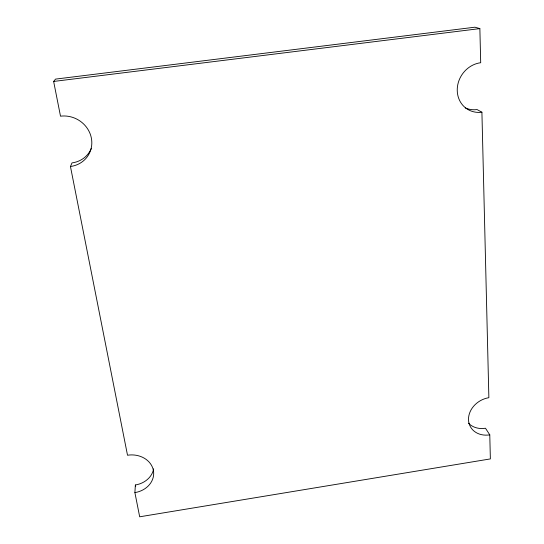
<?xml version="1.0" encoding="UTF-8"?>
<svg xmlns="http://www.w3.org/2000/svg" width="544" height="544" viewBox="0 0 544 544"><rect width="100%" height="100%" fill="white"/><g stroke="black" fill="none" stroke-linecap="round" stroke-linejoin="round"><path stroke-width="0.82" d="M468.534 423.205A21.291 17.775 -29.2 0 0 485.479 428.237L489.777 434.846L490.362 458.912L139.679 516.8L134.898 492.612L135.361 484.99A22.222 18.809 -4 0 0 153.639 468.853M134.898 492.612A22.542 19.013 -4.1 0 0 153.381 470.349A22.542 19.013 -4.1 0 0 127.514 455.233L70.448 166.505L72.012 162.901A26.35 24.616 28 0 0 91.249 148.573M70.448 166.505A26.778 24.99 27.5 0 0 91.351 137.992A26.778 24.99 27.5 0 0 60.506 116.185L53.638 81.444L55.529 79.111L474.912 27.2L479.869 28.601L480.699 62.723A25.752 23.134 -55.5 0 0 457.246 90.59A25.752 23.134 -55.5 0 0 481.909 112.214L488.872 397.691A21.583 17.952 -29.1 0 0 468.506 419.621A21.583 17.952 -29.1 0 0 489.777 434.846M53.638 81.444L479.869 28.601M481.909 112.214L477.081 109.575A25.344 22.821 -55.8 0 1 465.27 107.909M135.361 484.99L135.687 486.635"/></g></svg>
